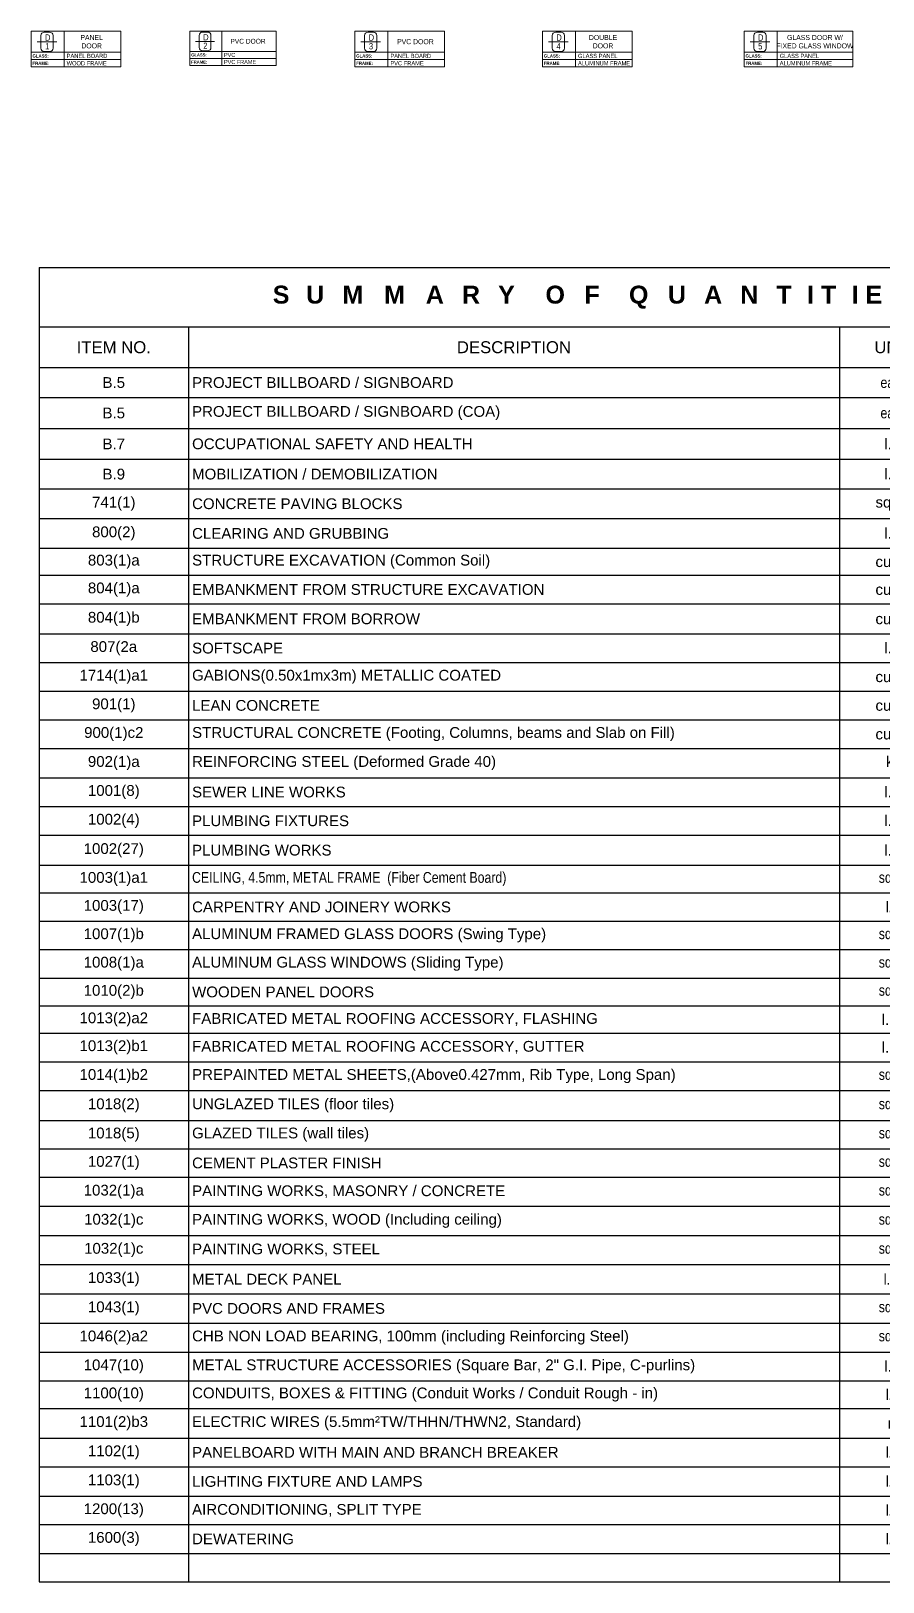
# Model space of a CAD drawing. Header units: metres. Extents: x -460 to 31334, y -1777 to 24987.
# Drawn here: x 131.58 to 145.84, y -825.19 to -799.25 of the extents above; entities that cross this region are included whole.
import ezdxf

# ---------------------------------------------------------------- set-up
doc = ezdxf.new("R2010")
doc.units = ezdxf.units.M
doc.header["$MEASUREMENT"] = 0
doc.layers.add('Anno_Door Sched', color=1, linetype='Continuous')
doc.layers.add('Arch_Door', color=1, linetype='Continuous', lineweight=18)
doc.styles.add('AN100', font='ARIALN.TTF', dxfattribs={"height": 0.25})
doc.styles.add('Annotative', font='arial.ttf')
doc.styles.add('ARIAL', font='arial.ttf', dxfattribs={"height": 0.7})
doc.styles.add('scale 75', font='ARIALN.TTF', dxfattribs={"height": 0.125})
doc.styles.get("Standard").update_dxf_attribs({"font": 'arial.ttf'})

# ---------------------------------------------------------------- blocks, each defined once
blk = doc.blocks.new('Door')
at = {"layer": 'Anno_Door Sched', "lineweight": 9, "ltscale": 0.5}
blk.add_line((12.788, 558.385), (12.372, 558.385), dxfattribs=at)
at = {"layer": 'Anno_Door Sched', "lineweight": 9}
blk.add_lwpolyline([(12.524, 558.591), (12.637, 558.591, -0.414214), (12.71, 558.518), (12.71, 558.251, -0.414214), (12.637, 558.178), (12.524, 558.178, -0.414214), (12.451, 558.251), (12.451, 558.518, -0.414214)], format="xyb", close=True, dxfattribs=at)
at = {"layer": 'Anno_Door Sched', "linetype": 'Continuous', "insert": (12.538, 558.542), "char_height": 0.133, "width": 0.06509, "attachment_point": 1, "style": 'AN100'}
blk.add_mtext('D', dxfattribs=at)
blk = doc.blocks.new('*T546')
at = {"color": 0, "linetype": 'ByBlock', "lineweight": -2, "transparency": 16777216}
for p, q in [((0, 0), (18.853, 0)), ((0, 0), (0, -21.987)), ((18.853, 0), (18.853, -21.987)), ((0, -0.994), (18.853, -0.994)), ((2.5, -0.994), (2.5, -21.987)), ((13.39, -0.994), (13.39, -21.987)), ((15.211, -0.994), (15.211, -21.987)), ((17.032, -0.994), (17.032, -21.987)), ((0, -1.675), (18.853, -1.675)), ((0, -2.177), (18.853, -2.177)), ((0, -2.693), (18.853, -2.693)), ((0, -3.209), (18.853, -3.209)), ((0, -3.705), (18.853, -3.705)), ((0, -4.201), (18.853, -4.201)), ((0, -4.697), (18.853, -4.697)), ((0, -5.146), (18.853, -5.146)), ((0, -5.628), (18.853, -5.628)), ((0, -6.128), (18.853, -6.128)), ((0, -6.608), (18.853, -6.608)), ((0, -7.087), (18.853, -7.087)), ((0, -7.566), (18.853, -7.566)), ((0, -8.045), (18.853, -8.045)), ((0, -8.535), (18.853, -8.535)), ((0, -9.015), (18.853, -9.015)), ((0, -9.497), (18.853, -9.497)), ((0, -9.997), (18.853, -9.997)), ((0, -10.46), (18.853, -10.46)), ((0, -10.933), (18.853, -10.933)), ((0, -11.409), (18.853, -11.409)), ((0, -11.885), (18.853, -11.885)), ((0, -12.351), (18.853, -12.351)), ((0, -12.805), (18.853, -12.805)), ((0, -13.284), (18.853, -13.284)), ((0, -13.767), (18.853, -13.767)), ((0, -14.266), (18.853, -14.266)), ((0, -14.741), (18.853, -14.741)), ((0, -15.216), (18.853, -15.216)), ((0, -15.703), (18.853, -15.703)), ((0, -16.19), (18.853, -16.19)), ((0, -16.677), (18.853, -16.677)), ((0, -17.168), (18.853, -17.168)), ((0, -17.655), (18.853, -17.655)), ((0, -18.143), (18.853, -18.143)), ((0, -18.621), (18.853, -18.621)), ((0, -19.083), (18.853, -19.083)), ((0, -19.579), (18.853, -19.579)), ((0, -20.062), (18.853, -20.062)), ((0, -20.549), (18.853, -20.549)), ((0, -21.028), (18.853, -21.028)), ((0, -21.508), (18.853, -21.508)), ((0, -21.987), (18.853, -21.987))]:
    blk.add_line(p, q, dxfattribs=at)
at = {"color": 0, "lineweight": 25, "transparency": 16777216}
for s, insert, char_height, width, attachment_point in [('{\\fArial|b1|i0|c0|p34;\\T2;SUMMARY OF QUANTITIES }', (9.427, -0.497), 0.3, 18.73324, 5), ('ITEM NO.', (1.25, -1.335), 0.2, 2.38, 5), ('DESCRIPTION ', (7.945, -1.335), 0.2, 10.7703, 5), ('UNIT', (14.301, -1.335), 0.2, 1.70098, 5), ('{\\fArial|b1|i0|c0|p34;ORIGINAL QUANTITIES }', (16.122, -1.335), 0.18, 1.70098, 5), ('{\\fArial|b1|i0|c0|p34;AS BUILT QUANTITIES }', (17.943, -1.335), 0.18, 1.70098, 5), ('B.5', (1.25, -1.926), 0.18, 2.38, 5), ('PROJECT BILLBOARD / SIGNBOARD ', (2.56, -1.926), 0.18, 10.7703, 4), ('{\\fArial Narrow|b0|i0|c0|p34;each }', (14.301, -1.926), 0.18, 1.70098, 5), ('1.00', (16.972, -1.926), 0.18, 1.70098, 6), ('1.00', (18.793, -1.926), 0.18, 1.70098, 6), ('PROJECT BILLBOARD / SIGNBOARD (COA) ', (2.56, -2.435), 0.18, 10.7703, 4), ('{\\fArial Narrow|b0|i0|c0|p34;each }', (14.301, -2.435), 0.18, 1.70098, 5), ('1.00', (16.972, -2.435), 0.18, 1.70098, 6), ('1.00', (18.793, -2.435), 0.18, 1.70098, 6), ('l.s. ', (14.301, -2.951), 0.18, 1.70098, 5), ('B.7', (1.25, -2.951), 0.18, 2.38, 5), ('OCCUPATIONAL SAFETY AND HEALTH ', (2.56, -2.951), 0.18, 10.7703, 4), ('1.00', (18.793, -2.951), 0.18, 1.70098, 6), ('B.9', (1.25, -3.457), 0.18, 2.38, 5), ('MOBILIZATION / DEMOBILIZATION', (2.56, -3.457), 0.18, 10.7703, 4), ('l.s. ', (14.301, -3.457), 0.18, 1.70098, 5), ('1.00', (18.793, -3.457), 0.18, 1.70098, 6), ('741(1)', (1.25, -3.953), 0.18, 2.38, 5), ('CONCRETE PAVING BLOCKS', (2.56, -3.953), 0.18, 10.7703, 4), ('sq.m. ', (14.301, -3.953), 0.18, 1.70098, 5), ('34.95', (18.793, -3.953), 0.18, 1.70098, 6), ('-', (16.972, -3.953), 0.18, 1.70098, 6), ('800(2)', (1.25, -4.449), 0.18, 2.38, 5), ('CLEARING AND GRUBBING', (2.56, -4.449), 0.18, 10.7703, 4), ('l.s. ', (14.301, -4.449), 0.18, 1.70098, 5), ('1.00', (16.972, -4.449), 0.18, 1.70098, 6), ('1.00', (18.793, -4.449), 0.18, 1.70098, 6), ('803(1)a', (1.25, -4.922), 0.18, 2.38, 5), ('STRUCTURE EXCAVATION (Common Soil)', (2.56, -4.922), 0.18, 10.7703, 4), ('cu.m. ', (14.301, -4.922), 0.18, 1.70098, 5), ('46.69', (18.793, -4.922), 0.18, 1.70098, 6), ('-', (16.972, -4.922), 0.18, 1.70098, 6), ('804(1)a', (1.25, -5.387), 0.18, 2.38, 5), ('EMBANKMENT FROM STRUCTURE EXCAVATION ', (2.56, -5.387), 0.18, 10.7703, 4), ('cu.m. ', (14.301, -5.387), 0.18, 1.70098, 5), ('-', (16.972, -5.387), 0.18, 1.70098, 6), ('38.90', (18.793, -5.387), 0.18, 1.70098, 6), ('804(1)b', (1.25, -5.878), 0.18, 2.38, 5), ('EMBANKMENT FROM BORROW ', (2.56, -5.878), 0.18, 10.7703, 4), ('cu.m. ', (14.301, -5.878), 0.18, 1.70098, 5), ('800.00', (16.972, -5.878), 0.18, 1.70098, 6), ('387.72', (18.793, -5.878), 0.18, 1.70098, 6), ('807(2a', (1.25, -6.368), 0.18, 2.38, 5), ('SOFTSCAPE', (2.56, -6.368), 0.18, 10.7703, 4), ('l.s. ', (14.301, -6.368), 0.18, 1.70098, 5), ('1.00', (18.793, -6.368), 0.18, 1.70098, 6), ('1714(1)a1', (1.25, -6.847), 0.18, 2.38, 5), ('GABIONS(0.50x1mx3m) METALLIC COATED', (2.56, -6.847), 0.18, 10.7703, 4), ('cu.m. ', (14.301, -6.847), 0.18, 1.70098, 5), ('37.50', (16.972, -6.847), 0.18, 1.70098, 6), ('-', (18.793, -6.847), 0.18, 1.70098, 6), ('901(1)', (1.25, -7.326), 0.18, 2.38, 5), ('LEAN CONCRETE', (2.56, -7.326), 0.18, 10.7703, 4), ('34.95', (18.793, -7.326), 0.18, 1.70098, 6), ('cu.m. ', (14.301, -7.326), 0.18, 1.70098, 5), ('-', (16.972, -7.326), 0.18, 1.70098, 6), ('900(1)c2', (1.25, -7.805), 0.18, 2.38, 5), ('STRUCTURAL CONCRETE (Footing, Columns, beams and Slab on Fill)', (2.56, -7.805), 0.18, 10.7703, 4), ('cu.m. ', (14.301, -7.805), 0.18, 1.70098, 5), ('170.00', (16.972, -7.805), 0.18, 1.70098, 6), ('44.12', (18.793, -7.805), 0.18, 1.70098, 6), ('902(1)a', (1.25, -8.29), 0.18, 2.38, 5), ('REINFORCING STEEL (Deformed Grade 40)', (2.56, -8.29), 0.18, 10.7703, 4), ('kg', (14.301, -8.29), 0.18, 1.70098, 5), ('983.11', (16.972, -8.29), 0.18, 1.70098, 6), ('5,353.59', (18.793, -8.29), 0.18, 1.70098, 6), ('1001(8)', (1.25, -8.775), 0.18, 2.38, 5), ('SEWER LINE WORKS', (2.56, -8.775), 0.18, 10.7703, 4), ('l.s. ', (14.301, -8.775), 0.18, 1.70098, 5), ('-', (16.972, -8.775), 0.18, 1.70098, 6), ('1.00', (18.793, -8.775), 0.18, 1.70098, 6), ('1002(4)', (1.25, -9.256), 0.18, 2.38, 5), ('PLUMBING FIXTURES', (2.56, -9.256), 0.18, 10.7703, 4), ('l.s. ', (14.301, -9.256), 0.18, 1.70098, 5), ('-', (16.972, -9.256), 0.18, 1.70098, 6), ('1.00', (18.793, -9.256), 0.18, 1.70098, 6), ('1002(27)', (1.25, -9.747), 0.18, 2.38, 5), ('PLUMBING WORKS ', (2.56, -9.747), 0.18, 10.7703, 4), ('l.s. ', (14.301, -9.747), 0.18, 1.70098, 5), ('-', (16.972, -9.747), 0.18, 1.70098, 6), ('1.00', (18.793, -9.747), 0.18, 1.70098, 6), ('1003(1)a1', (1.25, -10.229), 0.18, 2.38, 5), ('{\\fArial Narrow|b0|i0|c0|p34;CEILING, 4.5mm, METAL FRAME  (Fiber Cement Board)}', (2.56, -10.229), 0.18, 10.7703, 4), ('{\\fArial Narrow|b0|i0|c0|p34;sq.m. }', (14.301, -10.229), 0.18, 1.70098, 5), ('-', (16.972, -10.229), 0.18, 1.70098, 6), ('91.16', (18.793, -10.229), 0.18, 1.70098, 6), ('1003(17)', (1.25, -10.697), 0.18, 2.38, 5), ('CARPENTRY AND JOINERY WORKS', (2.56, -10.697), 0.18, 10.7703, 4), ('{\\fArial Narrow|b0|i0|c0|p34;l.s. }', (14.301, -10.697), 0.18, 1.70098, 5), ('1.00', (16.972, -10.697), 0.18, 1.70098, 6), ('1.00', (18.793, -10.697), 0.18, 1.70098, 6), ('1007(1)b', (1.25, -11.171), 0.18, 2.38, 5), ('ALUMINUM FRAMED GLASS DOORS (Swing Type)', (2.56, -11.171), 0.18, 10.7703, 4), ('{\\fArial Narrow|b0|i0|c0|p34;sq.m. }', (14.301, -11.171), 0.18, 1.70098, 5), ('7.46', (18.793, -11.171), 0.18, 1.70098, 6), ('-', (16.972, -11.171), 0.18, 1.70098, 6), ('1008(1)a', (1.25, -11.647), 0.18, 2.38, 5), ('ALUMINUM GLASS WINDOWS (Sliding Type)', (2.56, -11.647), 0.18, 10.7703, 4), ('{\\fArial Narrow|b0|i0|c0|p34;sq.m. }', (14.301, -11.647), 0.18, 1.70098, 5), ('-', (16.972, -11.647), 0.18, 1.70098, 6), ('23.52', (18.793, -11.647), 0.18, 1.70098, 6), ('1010(2)b', (1.25, -12.118), 0.18, 2.38, 5), ('WOODEN PANEL DOORS ', (2.56, -12.118), 0.18, 10.7703, 4), ('{\\fArial Narrow|b0|i0|c0|p34;sq.m. }', (14.301, -12.118), 0.18, 1.70098, 5), ('-', (16.972, -12.118), 0.18, 1.70098, 6), ('8.40', (18.793, -12.118), 0.18, 1.70098, 6), ('1013(2)a2', (1.25, -12.578), 0.18, 2.38, 5), ('FABRICATED METAL ROOFING ACCESSORY, FLASHING ', (2.56, -12.578), 0.18, 10.7703, 4), ('l.m. ', (14.301, -12.578), 0.18, 1.70098, 5), ('-', (16.972, -12.578), 0.18, 1.70098, 6), ('26.20', (18.793, -12.578), 0.18, 1.70098, 6), ('1013(2)b1', (1.25, -13.044), 0.18, 2.38, 5), ('FABRICATED METAL ROOFING ACCESSORY, GUTTER ', (2.56, -13.044), 0.18, 10.7703, 4), ('l.m.', (14.301, -13.044), 0.18, 1.70098, 5), ('10.60', (18.793, -13.044), 0.18, 1.70098, 6), ('-', (16.972, -13.044), 0.18, 1.70098, 6), ('1014(1)b2', (1.25, -13.525), 0.18, 2.38, 5), ('PREPAINTED METAL SHEETS,(Above0.427mm, Rib Type, Long Span)', (2.56, -13.525), 0.18, 10.7703, 4), ('{\\fArial Narrow|b0|i0|c0|p34;sq.m. }', (14.301, -13.525), 0.18, 1.70098, 5), ('332.00', (16.972, -13.525), 0.18, 1.70098, 6), ('91.16', (18.793, -13.525), 0.18, 1.70098, 6), ('1018(2)', (1.25, -14.016), 0.18, 2.38, 5), ('UNGLAZED TILES (floor tiles)', (2.56, -14.016), 0.18, 10.7703, 4), ('{\\fArial Narrow|b0|i0|c0|p34;sq.m. }', (14.301, -14.016), 0.18, 1.70098, 5), ('111.83', (18.793, -14.016), 0.18, 1.70098, 6), ('-', (16.972, -14.016), 0.18, 1.70098, 6), ('1018(5)', (1.25, -14.504), 0.18, 2.38, 5), ('GLAZED TILES (wall tiles)', (2.56, -14.504), 0.18, 10.7703, 4), ('{\\fArial Narrow|b0|i0|c0|p34;sq.m. }', (14.301, -14.504), 0.18, 1.70098, 5), ('-', (16.972, -14.504), 0.18, 1.70098, 6), ('46.12', (18.793, -14.504), 0.18, 1.70098, 6), ('1027(1)', (1.25, -14.979), 0.18, 2.38, 5), ('CEMENT PLASTER FINISH ', (2.56, -14.979), 0.18, 10.7703, 4), ('{\\fArial Narrow|b0|i0|c0|p34;sq.m. }', (14.301, -14.979), 0.18, 1.70098, 5), ('-', (16.972, -14.979), 0.18, 1.70098, 6), ('386.90', (18.793, -14.979), 0.18, 1.70098, 6), ('1032(1)a', (1.25, -15.46), 0.18, 2.38, 5), ('PAINTING WORKS, MASONRY / CONCRETE ', (2.56, -15.46), 0.18, 10.7703, 4), ('{\\fArial Narrow|b0|i0|c0|p34;sq.m. }', (14.301, -15.46), 0.18, 1.70098, 5), ('-', (16.972, -15.46), 0.18, 1.70098, 6), ('386.90', (18.793, -15.46), 0.18, 1.70098, 6), ('1032(1)c', (1.25, -15.947), 0.18, 2.38, 5), ('PAINTING WORKS, WOOD (Including ceiling)', (2.56, -15.947), 0.18, 10.7703, 4), ('{\\fArial Narrow|b0|i0|c0|p34;sq.m. }', (14.301, -15.947), 0.18, 1.70098, 5), ('525.00', (16.972, -15.947), 0.18, 1.70098, 6), ('182.25', (18.793, -15.947), 0.18, 1.70098, 6), ('1032(1)c', (1.25, -16.433), 0.18, 2.38, 5), ('PAINTING WORKS, STEEL ', (2.56, -16.433), 0.18, 10.7703, 4), ('54.74', (18.793, -16.433), 0.18, 1.70098, 6), ('{\\fArial Narrow|b0|i0|c0|p34;sq.m. }', (14.301, -16.433), 0.18, 1.70098, 5), ('-', (16.972, -16.433), 0.18, 1.70098, 6), ('1033(1)', (1.25, -16.923), 0.18, 2.38, 5), ('METAL DECK PANEL ', (2.56, -16.923), 0.18, 10.7703, 4), ('{\\fArial Narrow|b0|i0|c0|p34;l.m. }', (14.301, -16.923), 0.18, 1.70098, 5), ('70.67', (18.793, -16.923), 0.18, 1.70098, 6), ('-', (16.972, -16.923), 0.18, 1.70098, 6), ('1043(1)', (1.25, -17.412), 0.18, 2.38, 5), ('PVC DOORS AND FRAMES ', (2.56, -17.412), 0.18, 10.7703, 4), ('{\\fArial Narrow|b0|i0|c0|p34;sq.m. }', (14.301, -17.412), 0.18, 1.70098, 5), ('5.04', (18.793, -17.412), 0.18, 1.70098, 6), ('-', (16.972, -17.412), 0.18, 1.70098, 6), ('1046(2)a2', (1.25, -17.899), 0.18, 2.38, 5), ('CHB NON LOAD BEARING, 100mm (including Reinforcing Steel)', (2.56, -17.899), 0.18, 10.7703, 4), ('{\\fArial Narrow|b0|i0|c0|p34;sq.m. }', (14.301, -17.899), 0.18, 1.70098, 5), ('260.53', (18.793, -17.899), 0.18, 1.70098, 6), ('-', (16.972, -17.899), 0.18, 1.70098, 6), ('1047(10)', (1.25, -18.382), 0.18, 2.38, 5), ('METAL STRUCTURE ACCESSORIES (Square Bar, 2" G.I. Pipe, C-purlins) ', (2.56, -18.382), 0.18, 10.7703, 4), ('l.s. ', (14.301, -18.382), 0.18, 1.70098, 5), ('1.00', (16.972, -18.382), 0.18, 1.70098, 6), ('1.00', (18.793, -18.382), 0.18, 1.70098, 6), ('1100(10)', (1.25, -18.852), 0.18, 2.38, 5), ('CONDUITS, BOXES & FITTING (Conduit Works / Conduit Rough - in)', (2.56, -18.852), 0.18, 10.7703, 4), ('{\\fArial Narrow|b0|i0|c0|p34;l.s. }', (14.301, -18.852), 0.18, 1.70098, 5), ('-', (16.972, -18.852), 0.18, 1.70098, 6), ('1.00', (18.793, -18.852), 0.18, 1.70098, 6), ('1101(2)b3', (1.25, -19.331), 0.18, 2.38, 5), ('ELECTRIC WIRES (5.5mm²TW/THHN/THWN2, Standard)', (2.56, -19.331), 0.18, 10.7703, 4), ('m', (14.301, -19.331), 0.18, 1.70098, 5), ('455.00', (16.972, -19.331), 0.18, 1.70098, 6), ('455.00', (18.793, -19.331), 0.18, 1.70098, 6), ('1102(1)', (1.25, -19.82), 0.18, 2.38, 5), ('PANELBOARD WITH MAIN AND BRANCH BREAKER ', (2.56, -19.82), 0.18, 10.7703, 4), ('{\\fArial Narrow|b0|i0|c0|p34;l.s. }', (14.301, -19.82), 0.18, 1.70098, 5), ('-', (16.972, -19.82), 0.18, 1.70098, 6), ('1.00', (18.793, -19.82), 0.18, 1.70098, 6), ('1103(1)', (1.25, -20.306), 0.18, 2.38, 5), ('LIGHTING FIXTURE AND LAMPS ', (2.56, -20.306), 0.18, 10.7703, 4), ('{\\fArial Narrow|b0|i0|c0|p34;l.s. }', (14.301, -20.306), 0.18, 1.70098, 5), ('1.00', (16.972, -20.306), 0.18, 1.70098, 6), ('1.00', (18.793, -20.306), 0.18, 1.70098, 6), ('1200(13)', (1.25, -20.789), 0.18, 2.38, 5), ('AIRCONDITIONING, SPLIT TYPE ', (2.56, -20.789), 0.18, 10.7703, 4), ('{\\fArial Narrow|b0|i0|c0|p34;l.s. }', (14.301, -20.789), 0.18, 1.70098, 5), ('1.00', (18.793, -20.789), 0.18, 1.70098, 6), ('-', (16.972, -20.789), 0.18, 1.70098, 6), ('1600(3)', (1.25, -21.268), 0.18, 2.38, 5), ('DEWATERING', (2.56, -21.268), 0.18, 10.7703, 4), ('{\\fArial Narrow|b0|i0|c0|p34;l.s. }', (14.301, -21.268), 0.18, 1.70098, 5), ('1.00', (18.793, -21.268), 0.18, 1.70098, 6), ('-', (16.972, -21.268), 0.18, 1.70098, 6)]:
    blk.add_mtext(s, dxfattribs=dict(at, insert=insert, char_height=char_height, width=width, attachment_point=attachment_point))
at = {"color": 0, "lineweight": 25, "transparency": 16777216, "char_height": 0.18}
for s, insert, width, attachment_point, style in [('B.5', (1.25, -2.435), 2.38, 5, 'ARIAL'), ('1.00', (16.972, -2.951), 1.70098, 6, 'Annotative'), ('1.00', (16.972, -3.457), 1.70098, 6, 'Annotative'), ('1.00', (16.972, -6.368), 1.70098, 6, 'Annotative')]:
    blk.add_mtext(s, dxfattribs=dict(at, insert=insert, width=width, attachment_point=attachment_point, style=style))

msp = doc.modelspace()

# ---------------------------------------------------------------- linework, layer by layer
at = {"layer": 'Arch_Door', "color": 2, "linetype": 'Continuous', "ltscale": 0.5}
for p, q in [((131.58087, -799.25241), (133.0855, -799.25241)), ((131.58087, -799.25241), (131.58087, -799.85385)), ((133.0855, -799.25241), (133.0855, -799.85385)), ((134.2368, -799.25241), (135.68211, -799.25241)), ((134.2368, -799.25241), (134.2368, -799.83014)), ((135.68211, -799.25241), (135.68211, -799.83014)), ((136.9969, -799.25241), (138.50153, -799.25241)), ((136.9969, -799.25241), (136.9969, -799.85385)), ((138.50153, -799.25241), (138.50153, -799.85385)), ((140.13607, -799.25241), (141.6407, -799.25241)), ((140.13607, -799.25241), (140.13607, -799.85385)), ((141.6407, -799.25241), (141.6407, -799.85385)), ((143.51059, -799.25241), (145.32989, -799.25241)), ((143.51059, -799.25241), (143.51059, -799.85385)), ((145.32989, -799.25241), (145.32989, -799.85385)), ((131.58087, -799.60776), (133.0855, -799.60776)), ((131.58087, -799.7308), (133.0855, -799.7308)), ((134.2368, -799.59375), (135.68211, -799.59375)), ((134.2368, -799.71194), (135.68211, -799.71194)), ((136.9969, -799.60776), (138.50153, -799.60776)), ((136.9969, -799.7308), (138.50153, -799.7308)), ((140.13607, -799.60776), (141.6407, -799.60776)), ((140.13607, -799.7308), (141.6407, -799.7308)), ((143.51059, -799.60776), (145.32989, -799.60776)), ((143.51059, -799.7308), (145.32989, -799.7308)), ((131.58087, -799.85385), (133.0855, -799.85385)), ((134.2368, -799.83014), (135.68211, -799.83014)), ((136.9969, -799.85385), (138.50153, -799.85385)), ((140.13607, -799.85385), (141.6407, -799.85385)), ((143.51059, -799.85385), (145.32989, -799.85385))]:
    msp.add_line(p, q, dxfattribs=at)
at = {"layer": 'Arch_Door', "color": 1, "linetype": 'Continuous', "ltscale": 0.5}
for p, q in [((132.13734, -799.25241), (132.13734, -799.85385)), ((134.77133, -799.25241), (134.77133, -799.83014)), ((137.55336, -799.25241), (137.55336, -799.85385)), ((140.69254, -799.25241), (140.69254, -799.85385)), ((144.06706, -799.25241), (144.06706, -799.85385))]:
    msp.add_line(p, q, dxfattribs=at)

# ---------------------------------------------------------------- block references
msp.add_blockref('*T546', (131.71563, -803.20738))
at = {"layer": 'Arch_Door', "linetype": 'Continuous'}
for p, xscale, yscale, zscale in [((121.91532, -1240.30387), 0.7895458126689983, 0.7895458126689983, 0.7895458126689983), ((124.95231, -1222.9155), 0.7584181240313419, 0.7584181240313419, 0.7584181240313419), ((127.33134, -1240.30387), 0.7895458126689983, 0.7895458126689983, 0.7895458126689983), ((130.47052, -1240.30387), 0.7895458126689983, 0.7895458126689983, 0.7895458126689983), ((133.84504, -1240.30387), 0.7895458126689983, 0.7895458126689983, 0.7895458126689983)]:
    msp.add_blockref('Door', p, dxfattribs=dict(at, xscale=xscale, yscale=yscale, zscale=zscale))

# ---------------------------------------------------------------- texts
at = {"layer": 'Arch_Door', "color": 3, "style": 'scale 75'}
for s, height, p in [('WOOD FRAME ', 0.0699004, (132.17721, -799.82654)), ('PANEL BOARD ', 0.0699004, (132.17721, -799.7035)), ('PVC ', 0.067145, (134.80963, -799.68571)), ('PVC FRAME ', 0.067145, (134.80963, -799.80391)), ('PANEL BOARD ', 0.0699004, (137.59323, -799.7035)), ('PVC FRAME ', 0.0699, (137.59323, -799.82654)), ('ALUMINUM FRAME ', 0.0699004, (140.73241, -799.82654)), ('GLASS PANEL', 0.0699004, (140.73241, -799.7035)), ('ALUMINUM FRAME', 0.0699004, (144.10693, -799.82654)), ('GLASS PANEL', 0.0699004, (144.10693, -799.7035))]:
    msp.add_text(s, height=height, dxfattribs=at).set_placement(p)
at = {"layer": 'Arch_Door', "color": 5, "linetype": 'Continuous', "attachment_point": 1, "style": 'AN100'}
for s, insert, char_height, width in [('1', (131.81783, -799.45464), 0.10527, 0.0513893), ('2', (134.46441, -799.44667), 0.10112, 0.0493633), ('3', (137.23385, -799.45464), 0.10527, 0.0513893), ('4', (140.37302, -799.45464), 0.10527, 0.0513893), ('5', (143.74755, -799.45464), 0.10527, 0.0513893)]:
    msp.add_mtext(s, dxfattribs=dict(at, insert=insert, char_height=char_height, width=width))
at = {"layer": 'Arch_Door', "color": 3, "style": 'scale 75'}
for s, insert, char_height, width, attachment_point in [('PANEL DOOR', (132.59572, -799.43103), 0.08388, 0.521408, 5), ('PVC DOOR', (135.21164, -799.42398), 0.080573, 0.5008516, 5), ('PVC DOOR', (138.01174, -799.43103), 0.08388, 0.521408, 5), ('DOUBLE DOOR', (141.15092, -799.43103), 0.0838805, 0.521408, 5), ('GLASS DOOR W/ \\PFIXED GLASS WINDOW', (144.6961, -799.43103), 0.0838805, 1.3182118, 5), ('{\\fArial Narrow|b1|i0|c0|p34;GLASS:}', (131.60631, -799.64304), 0.0524253, 1.8560507, 1), ('{\\fArial Narrow|b1|i0|c0|p34;FRAME:}', (131.60631, -799.76608), 0.0524253, 1.8560507, 1), ('{\\fArial Narrow|b1|i0|c0|p34;GLASS:}', (134.26124, -799.62763), 0.0503584, 1.7828763, 1), ('{\\fArial Narrow|b1|i0|c0|p34;FRAME:}', (134.26124, -799.74583), 0.0503584, 1.7828763, 1), ('{\\fArial Narrow|b1|i0|c0|p34;GLASS:}', (137.02233, -799.64304), 0.0524253, 1.8560507, 1), ('{\\fArial Narrow|b1|i0|c0|p34;FRAME:}', (137.02233, -799.76608), 0.0524253, 1.8560507, 1), ('{\\fArial Narrow|b1|i0|c0|p34;GLASS:}', (140.16151, -799.64304), 0.0524253, 1.8560507, 1), ('{\\fArial Narrow|b1|i0|c0|p34;FRAME:}', (140.16151, -799.76608), 0.0524253, 1.8560507, 1), ('{\\fArial Narrow|b1|i0|c0|p34;GLASS:}', (143.53603, -799.64303), 0.0524253, 1.8560507, 1), ('{\\fArial Narrow|b1|i0|c0|p34;FRAME:}', (143.53603, -799.76608), 0.0524253, 1.8560507, 1)]:
    msp.add_mtext(s, dxfattribs=dict(at, insert=insert, char_height=char_height, width=width, attachment_point=attachment_point))

doc.saveas('drawing.dxf')
